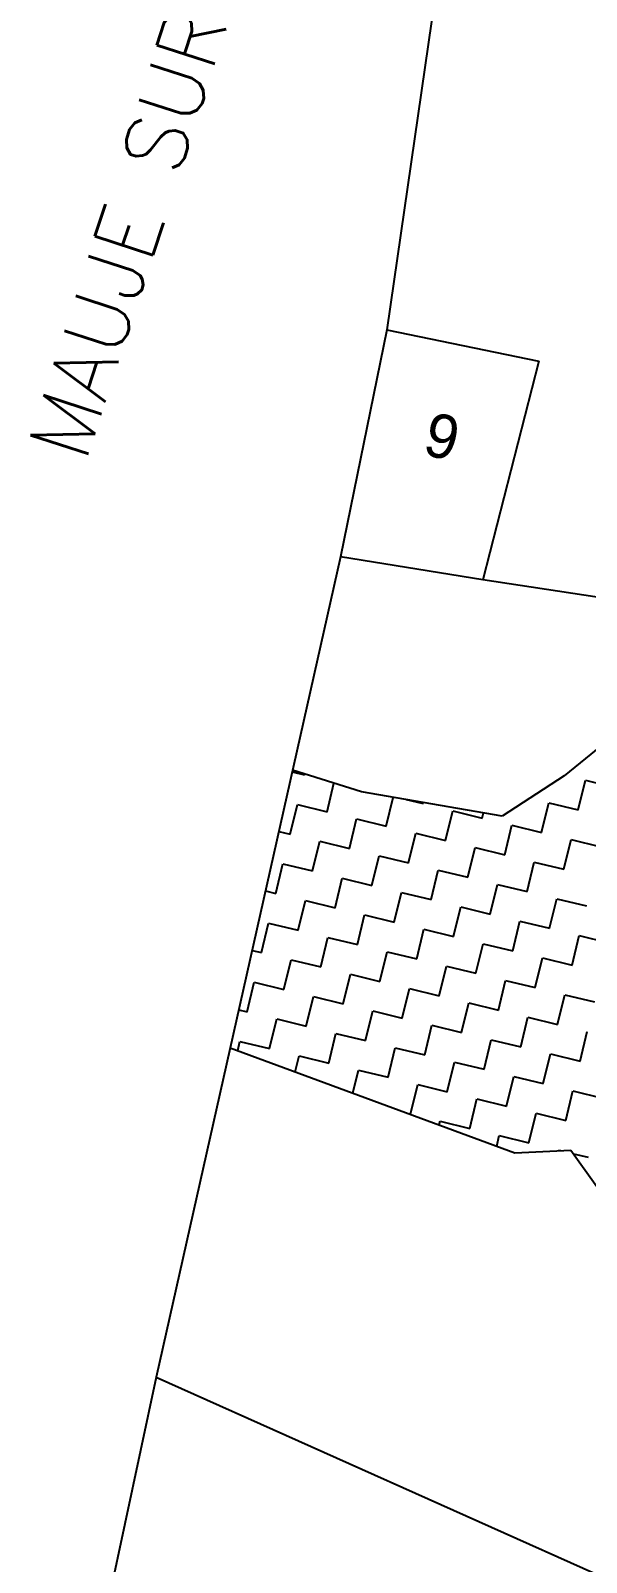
# Model space of a CAD drawing. Header units: metres. Extents: x 280481 to 282563, y 2046849 to 2049468.
# Drawn here: x 280915.3 to 280961.2, y 2047797.8 to 2047924.3 of the extents above; entities that cross this region are included whole.
import ezdxf
from ezdxf.enums import TextEntityAlignment as Align

# ---------------------------------------------------------------- set-up
doc = ezdxf.new("R2010")
doc.units = ezdxf.units.M
for name, color, linetype in [('POLY_HATCH', 12, 'Continuous'), ('POLY_PARCEL', 6, 'Continuous'), ('TEXT_MAPOUT', 7, 'Continuous'), ('TEXT_PARCEL', 7, 'Continuous'), ('V_BOUND_LINE', 7, 'Continuous')]:
    doc.layers.add(name, color=color, linetype=linetype)
doc.styles.get("Standard").update_dxf_attribs({"font": 'simplex.shx'})
doc.styles.add('TEXT_MAP', font='')
doc.styles.get('TEXT_MAP').set_extended_font_data('Kruti Dev 050')

msp = doc.modelspace()

# ---------------------------------------------------------------- linework, layer by layer
at = {"layer": 'POLY_HATCH'}
for p, q in [((280964.73, 2047867.1), (280959.37, 2047862.75)), ((280942.63, 2047861.43), (280936.95, 2047863.23)), ((280959.37, 2047862.75), (280954.26, 2047859.42)), ((280954.26, 2047859.42), (280942.63, 2047861.43)), ((280931.79, 2047840.28), (280955.31, 2047831.6)), ((280955.31, 2047831.6), (280959.94, 2047831.83)), ((280959.94, 2047831.83), (280973.59, 2047812.65))]:
    msp.add_line(p, q, dxfattribs=at)
at = {"layer": 'POLY_HATCH', "linetype": 'Continuous'}
for p, q in [((280936.91, 2047863.07), (280937.93, 2047862.82)), ((280937.93, 2047862.82), (280937.95, 2047862.91)), ((280939.79, 2047859.78), (280940.36, 2047862.15)), ((280960.54, 2047859.93), (280961.14, 2047862.38)), ((280961.14, 2047862.38), (280963.58, 2047861.78)), ((280936.75, 2047857.93), (280937.34, 2047860.37)), ((280937.34, 2047860.37), (280939.79, 2047859.78)), ((280944.68, 2047858.6), (280945.26, 2047860.97)), ((280946.33, 2047860.79), (280947.72, 2047860.45)), ((280947.72, 2047860.45), (280947.74, 2047860.54)), ((280957.51, 2047858.08), (280958.1, 2047860.52)), ((280958.1, 2047860.52), (280960.54, 2047859.93)), ((280941.64, 2047856.74), (280942.23, 2047859.19)), ((280942.23, 2047859.19), (280944.68, 2047858.6)), ((280949.57, 2047857.41), (280950.17, 2047859.86)), ((280950.17, 2047859.86), (280952.61, 2047859.26)), ((280952.61, 2047859.26), (280952.71, 2047859.68)), ((280954.47, 2047856.22), (280955.06, 2047858.67)), ((280955.06, 2047858.67), (280957.51, 2047858.08)), ((280935.81, 2047858.16), (280936.75, 2047857.93)), ((280946.53, 2047855.56), (280947.13, 2047858)), ((280947.13, 2047858), (280949.57, 2047857.41)), ((280959.36, 2047855.04), (280959.95, 2047857.48)), ((280959.95, 2047857.48), (280962.4, 2047856.89)), ((280938.6, 2047854.89), (280939.19, 2047857.34)), ((280939.19, 2047857.34), (280941.64, 2047856.74)), ((280943.49, 2047853.7), (280944.09, 2047856.15)), ((280944.09, 2047856.15), (280946.53, 2047855.56)), ((280951.43, 2047854.37), (280952.02, 2047856.82)), ((280952.02, 2047856.82), (280954.47, 2047856.22)), ((280935.56, 2047853.04), (280936.15, 2047855.48)), ((280936.15, 2047855.48), (280938.6, 2047854.89)), ((280948.39, 2047852.52), (280948.98, 2047854.96)), ((280948.98, 2047854.96), (280951.43, 2047854.37)), ((280956.32, 2047853.18), (280956.91, 2047855.63)), ((280956.91, 2047855.63), (280959.36, 2047855.04)), ((280940.45, 2047851.85), (280941.05, 2047854.3)), ((280941.05, 2047854.3), (280943.49, 2047853.7)), ((280953.28, 2047851.33), (280953.87, 2047853.78)), ((280953.87, 2047853.78), (280956.32, 2047853.18)), ((280934.71, 2047853.24), (280935.56, 2047853.04)), ((280937.42, 2047850), (280938.01, 2047852.44)), ((280938.01, 2047852.44), (280940.45, 2047851.85)), ((280945.35, 2047850.66), (280945.94, 2047853.11)), ((280945.94, 2047853.11), (280948.39, 2047852.52)), ((280958.17, 2047850.15), (280958.77, 2047852.59)), ((280958.77, 2047852.59), (280961.21, 2047852)), ((280942.31, 2047848.81), (280942.9, 2047851.26)), ((280942.9, 2047851.26), (280945.35, 2047850.66)), ((280950.24, 2047849.48), (280950.83, 2047851.92)), ((280950.83, 2047851.92), (280953.28, 2047851.33)), ((280934.38, 2047848.14), (280934.97, 2047850.59)), ((280934.97, 2047850.59), (280937.42, 2047850)), ((280947.2, 2047847.62), (280947.79, 2047850.07)), ((280947.79, 2047850.07), (280950.24, 2047849.48)), ((280955.13, 2047848.29), (280955.73, 2047850.74)), ((280955.73, 2047850.74), (280958.17, 2047850.15)), ((280939.27, 2047846.96), (280939.86, 2047849.4)), ((280939.86, 2047849.4), (280942.31, 2047848.81)), ((280952.09, 2047846.44), (280952.69, 2047848.88)), ((280952.69, 2047848.88), (280955.13, 2047848.29)), ((280960.03, 2047847.11), (280960.62, 2047849.55)), ((280960.62, 2047849.55), (280963.07, 2047848.96)), ((280933.6, 2047848.33), (280934.38, 2047848.14)), ((280936.23, 2047845.1), (280936.82, 2047847.55)), ((280936.82, 2047847.55), (280939.27, 2047846.96)), ((280944.16, 2047845.77), (280944.75, 2047848.22)), ((280944.75, 2047848.22), (280947.2, 2047847.62)), ((280956.99, 2047845.25), (280957.58, 2047847.7)), ((280957.58, 2047847.7), (280960.03, 2047847.11)), ((280941.12, 2047843.92), (280941.72, 2047846.36)), ((280941.72, 2047846.36), (280944.16, 2047845.77)), ((280949.05, 2047844.58), (280949.65, 2047847.03)), ((280949.65, 2047847.03), (280952.09, 2047846.44)), ((280933.19, 2047843.25), (280933.78, 2047845.7)), ((280933.78, 2047845.7), (280936.23, 2047845.1)), ((280946.01, 2047842.73), (280946.61, 2047845.18)), ((280946.61, 2047845.18), (280949.05, 2047844.58)), ((280953.95, 2047843.4), (280954.54, 2047845.85)), ((280954.54, 2047845.85), (280956.99, 2047845.25)), ((280938.08, 2047842.06), (280938.68, 2047844.51)), ((280938.68, 2047844.51), (280941.12, 2047843.92)), ((280950.91, 2047841.55), (280951.5, 2047843.99)), ((280951.5, 2047843.99), (280953.95, 2047843.4)), ((280958.84, 2047842.21), (280959.43, 2047844.66)), ((280959.43, 2047844.66), (280961.88, 2047844.07)), ((280932.5, 2047843.42), (280933.19, 2047843.25)), ((280935.04, 2047840.21), (280935.64, 2047842.66)), ((280935.64, 2047842.66), (280938.08, 2047842.06)), ((280942.98, 2047840.88), (280943.57, 2047843.32)), ((280943.57, 2047843.32), (280946.01, 2047842.73)), ((280955.8, 2047840.36), (280956.39, 2047842.81)), ((280956.39, 2047842.81), (280958.84, 2047842.21)), ((280939.94, 2047839.02), (280940.53, 2047841.47)), ((280940.53, 2047841.47), (280942.98, 2047840.88)), ((280947.87, 2047839.69), (280948.46, 2047842.14)), ((280948.46, 2047842.14), (280950.91, 2047841.55)), ((280952.76, 2047838.51), (280953.35, 2047840.95)), ((280953.35, 2047840.95), (280955.8, 2047840.36)), ((280960.69, 2047839.17), (280961.29, 2047841.62)), ((280932.41, 2047840.05), (280932.6, 2047840.8)), ((280932.6, 2047840.8), (280935.04, 2047840.21)), ((280944.83, 2047837.84), (280945.42, 2047840.28)), ((280945.42, 2047840.28), (280947.87, 2047839.69)), ((280957.65, 2047837.32), (280958.25, 2047839.77)), ((280958.25, 2047839.77), (280960.69, 2047839.17)), ((280937.17, 2047838.29), (280937.49, 2047839.62)), ((280937.49, 2047839.62), (280939.94, 2047839.02)), ((280941.92, 2047836.54), (280942.38, 2047838.43)), ((280942.38, 2047838.43), (280944.83, 2047837.84)), ((280949.72, 2047836.65), (280950.31, 2047839.1)), ((280950.31, 2047839.1), (280952.76, 2047838.51)), ((280946.68, 2047834.8), (280947.28, 2047837.25)), ((280947.28, 2047837.25), (280949.72, 2047836.65)), ((280954.61, 2047835.47), (280955.21, 2047837.91)), ((280955.21, 2047837.91), (280957.65, 2047837.32)), ((280951.58, 2047833.61), (280952.17, 2047836.06)), ((280952.17, 2047836.06), (280954.61, 2047835.47)), ((280959.51, 2047834.28), (280960.1, 2047836.73)), ((280960.1, 2047836.73), (280962.55, 2047836.13)), ((280946.58, 2047834.82), (280946.68, 2047834.8)), ((280956.47, 2047832.43), (280957.06, 2047834.87)), ((280957.06, 2047834.87), (280959.51, 2047834.28)), ((280949.06, 2047833.91), (280949.13, 2047834.21)), ((280949.13, 2047834.21), (280951.58, 2047833.61)), ((280953.81, 2047832.16), (280954.02, 2047833.02)), ((280954.02, 2047833.02), (280956.47, 2047832.43)), ((280958.9, 2047831.78), (280958.91, 2047831.83)), ((280958.91, 2047831.83), (280959.11, 2047831.79)), ((280960.15, 2047831.53), (280961.36, 2047831.24))]:
    msp.add_line(p, q, dxfattribs=at)
at = {"layer": 'POLY_PARCEL'}
for p, q in [((280944.73, 2047899.59), (280957.28, 2047897)), ((280957.28, 2047897), (280952.65, 2047878.95)), ((280952.65, 2047878.95), (280940.9, 2047880.83)), ((281056.97, 2047863.01), (280952.65, 2047878.95)), ((280925.68, 2047813.08), (281016.21, 2047772.5))]:
    msp.add_line(p, q, dxfattribs=at)
at = {"layer": 'V_BOUND_LINE'}
for p, q in [((280951.18, 2047944.06), (280944.73, 2047899.59)), ((280944.73, 2047899.59), (280940.9, 2047880.83)), ((280940.9, 2047880.83), (280925.68, 2047813.08)), ((280925.68, 2047813.08), (280920.29, 2047787.86))]:
    msp.add_line(p, q, dxfattribs=at)

# ---------------------------------------------------------------- texts
at = {"layer": 'TEXT_MAPOUT'}
msp.add_text('MAUJE SURAICHI SHIV', height=5.0345, rotation=72.0553, dxfattribs=at).set_placement((280919.83, 2047888.53))
at = {"layer": 'TEXT_PARCEL', "style": 'TEXT_MAP'}
msp.add_text('9', height=3.62, rotation=346.3752, dxfattribs=at).set_placement((280948.87, 2047889.03), align=Align.CENTER)

doc.saveas('drawing.dxf')
